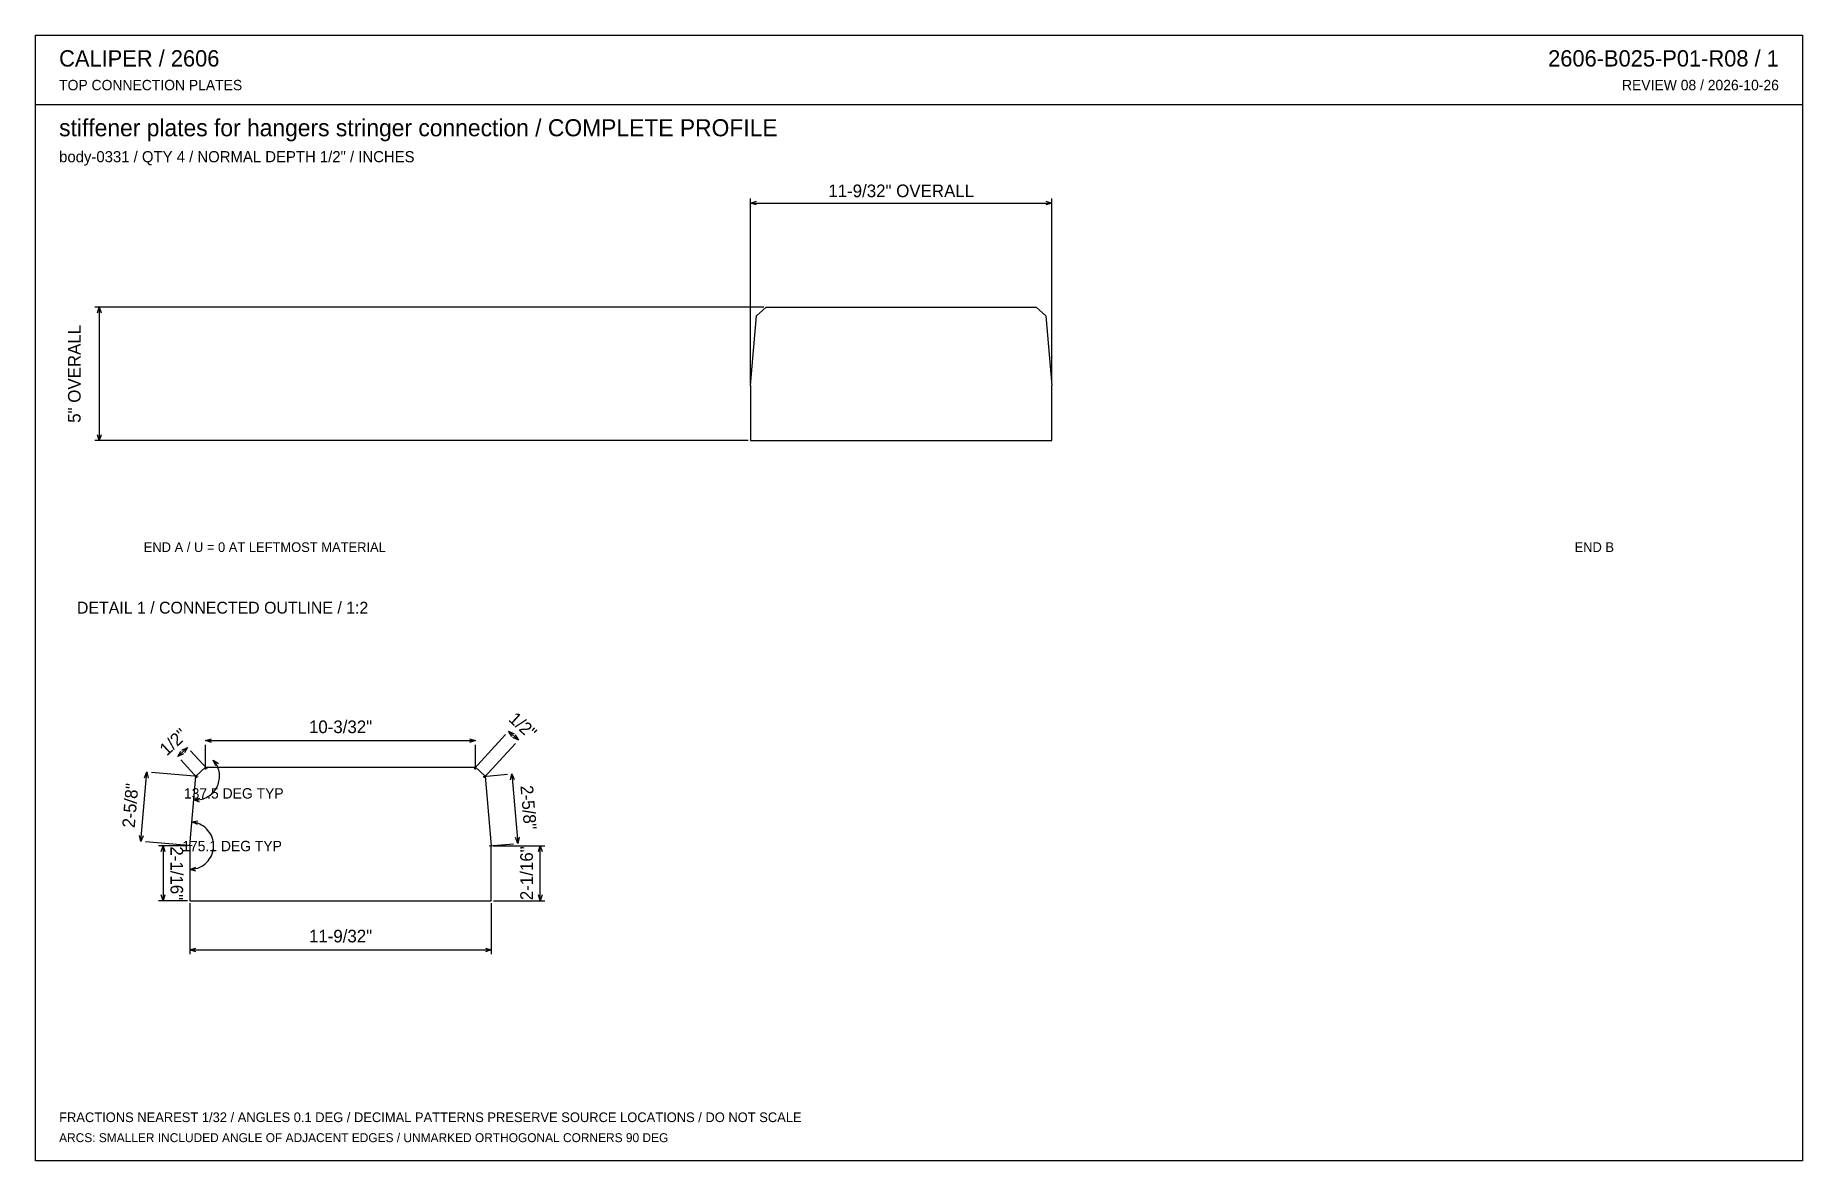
# Model space of a CAD drawing. Header units: inches. Extents: x 0.5 to 33.5, y 0.5 to 21.5.
import ezdxf
from ezdxf.enums import TextEntityAlignment as Align

# ---------------------------------------------------------------- set-up
doc = ezdxf.new("R2010")
doc.units = ezdxf.units.IN
doc.header["$MEASUREMENT"] = 0

msp = doc.modelspace()

# ---------------------------------------------------------------- linework, layer by layer
at = {"layer": 'ANNOTATION'}
for p, q in [((13.847, 15.019), (13.847, 18.472)), ((13.847, 18.389), (13.958, 18.424)), ((13.847, 18.389), (19.486, 18.389)), ((13.958, 18.354), (13.847, 18.389)), ((19.375, 18.424), (19.486, 18.389)), ((19.486, 18.389), (19.375, 18.354)), ((19.486, 15.019), (19.486, 18.472)), ((14.1, 16.444), (1.583, 16.444)), ((1.632, 16.333), (1.667, 16.444)), ((1.667, 16.444), (1.667, 13.944)), ((1.667, 16.444), (1.701, 16.333)), ((13.806, 13.944), (1.583, 13.944)), ((1.667, 13.944), (1.632, 14.056)), ((1.701, 14.056), (1.667, 13.944)), ((3.656, 8.333), (3.767, 8.368)), ((3.656, 8.333), (8.705, 8.333)), ((3.767, 8.299), (3.656, 8.333)), ((8.594, 8.368), (8.705, 8.333)), ((8.705, 8.333), (8.594, 8.299)), ((8.677, 7.803), (9.269, 8.447)), ((8.86, 7.635), (9.451, 8.28)), ((9.325, 8.509), (9.507, 8.341)), ((9.383, 8.408), (9.325, 8.509)), ((9.325, 8.509), (9.43, 8.459)), ((9.507, 8.341), (9.402, 8.391)), ((9.449, 8.442), (9.507, 8.341)), ((3.135, 8.034), (3.318, 8.202)), ((3.135, 8.034), (3.194, 8.135)), ((3.241, 8.084), (3.135, 8.034)), ((3.502, 7.635), (3.192, 7.973)), ((3.212, 8.152), (3.318, 8.202)), ((3.318, 8.202), (3.259, 8.101)), ((3.684, 7.803), (3.374, 8.14)), ((3.656, 7.792), (3.656, 8.25)), ((3.821, 7.943), (3.801, 7.966)), ((3.847, 7.859), (3.801, 7.966)), ((3.801, 7.966), (3.9, 7.905)), ((3.839, 7.919), (3.821, 7.943)), ((8.705, 7.792), (8.705, 8.25)), ((2.448, 6.445), (2.56, 7.745)), ((2.516, 7.637), (2.56, 7.745)), ((2.56, 7.745), (2.585, 7.631)), ((3.515, 7.662), (2.643, 7.738)), ((3.855, 7.893), (3.839, 7.919)), ((3.87, 7.867), (3.855, 7.893)), ((3.883, 7.839), (3.87, 7.867)), ((3.894, 7.81), (3.883, 7.839)), ((3.903, 7.781), (3.894, 7.81)), ((3.91, 7.752), (3.903, 7.781)), ((3.914, 7.722), (3.91, 7.752)), ((3.913, 7.6), (3.916, 7.63)), ((3.917, 7.691), (3.914, 7.722)), ((3.916, 7.63), (3.918, 7.661)), ((3.918, 7.661), (3.917, 7.691)), ((8.846, 7.662), (9.303, 7.702)), ((9.361, 7.595), (9.386, 7.709)), ((9.386, 7.709), (9.498, 6.409)), ((9.386, 7.709), (9.43, 7.601)), ((3.672, 7.268), (3.698, 7.283)), ((3.698, 7.283), (3.724, 7.299)), ((3.724, 7.299), (3.749, 7.317)), ((3.749, 7.317), (3.772, 7.337)), ((3.772, 7.337), (3.794, 7.358)), ((3.794, 7.358), (3.814, 7.381)), ((3.814, 7.381), (3.833, 7.405)), ((3.833, 7.405), (3.85, 7.43)), ((3.85, 7.43), (3.865, 7.456)), ((3.865, 7.456), (3.879, 7.484)), ((3.879, 7.484), (3.89, 7.512)), ((3.89, 7.512), (3.9, 7.541)), ((3.9, 7.541), (3.907, 7.57)), ((3.907, 7.57), (3.913, 7.6)), ((3.435, 7.223), (3.548, 7.252)), ((3.435, 7.223), (3.466, 7.222)), ((3.544, 7.183), (3.435, 7.223)), ((3.466, 7.222), (3.496, 7.222)), ((3.496, 7.222), (3.526, 7.225)), ((3.526, 7.225), (3.557, 7.229)), ((3.557, 7.229), (3.586, 7.236)), ((3.586, 7.236), (3.615, 7.245)), ((3.615, 7.245), (3.644, 7.256)), ((3.644, 7.256), (3.672, 7.268)), ((3.399, 6.809), (3.514, 6.829)), ((3.438, 6.804), (3.399, 6.809)), ((3.505, 6.76), (3.399, 6.809)), ((3.476, 6.795), (3.438, 6.804)), ((3.513, 6.784), (3.476, 6.795)), ((3.549, 6.769), (3.513, 6.784)), ((3.583, 6.751), (3.549, 6.769)), ((3.616, 6.73), (3.583, 6.751)), ((3.647, 6.707), (3.616, 6.73)), ((3.675, 6.68), (3.647, 6.707)), ((3.701, 6.652), (3.675, 6.68)), ((3.725, 6.621), (3.701, 6.652)), ((3.746, 6.588), (3.725, 6.621)), ((2.448, 6.445), (2.423, 6.558)), ((2.492, 6.552), (2.448, 6.445)), ((3.403, 6.362), (2.531, 6.437)), ((3.32, 6.366), (2.778, 6.366)), ((2.827, 6.255), (2.861, 6.366)), ((2.861, 6.366), (2.861, 5.333)), ((2.861, 6.366), (2.896, 6.255)), ((3.764, 6.554), (3.746, 6.588)), ((3.779, 6.518), (3.764, 6.554)), ((3.79, 6.481), (3.779, 6.518)), ((3.799, 6.443), (3.79, 6.481)), ((3.791, 6.251), (3.799, 6.289)), ((3.804, 6.405), (3.799, 6.443)), ((3.799, 6.289), (3.804, 6.327)), ((3.806, 6.366), (3.804, 6.405)), ((3.804, 6.327), (3.806, 6.366)), ((8.958, 6.362), (9.415, 6.402)), ((9.042, 6.366), (10, 6.366)), ((9.498, 6.409), (9.454, 6.517)), ((9.523, 6.522), (9.498, 6.409)), ((9.882, 6.255), (9.917, 6.366)), ((9.917, 5.333), (9.917, 6.366)), ((9.917, 6.366), (9.951, 6.255)), ((3.361, 5.921), (3.471, 5.961)), ((3.513, 5.948), (3.549, 5.963)), ((3.549, 5.963), (3.584, 5.981)), ((3.584, 5.981), (3.616, 6.002)), ((3.616, 6.002), (3.647, 6.025)), ((3.647, 6.025), (3.676, 6.052)), ((3.676, 6.052), (3.702, 6.08)), ((3.702, 6.08), (3.725, 6.111)), ((3.725, 6.111), (3.746, 6.144)), ((3.746, 6.144), (3.764, 6.178)), ((3.764, 6.178), (3.779, 6.214)), ((3.779, 6.214), (3.791, 6.251)), ((3.361, 5.921), (3.4, 5.923)), ((3.474, 5.892), (3.361, 5.921)), ((3.4, 5.923), (3.438, 5.928)), ((3.438, 5.928), (3.476, 5.937)), ((3.476, 5.937), (3.513, 5.948)), ((3.32, 5.333), (2.778, 5.333)), ((2.861, 5.333), (2.827, 5.444)), ((2.896, 5.444), (2.861, 5.333)), ((3.361, 5.292), (3.361, 4.333)), ((9, 5.292), (9, 4.333)), ((9.042, 5.333), (10, 5.333)), ((9.917, 5.333), (9.882, 5.444)), ((9.951, 5.444), (9.917, 5.333)), ((3.361, 4.417), (3.472, 4.451)), ((3.361, 4.417), (9, 4.417)), ((3.472, 4.382), (3.361, 4.417)), ((8.889, 4.451), (9, 4.417)), ((9, 4.417), (8.889, 4.382))]:
    msp.add_line(p, q, dxfattribs=at)
at = {"layer": 'OUTLINE'}
for p, q in [((0.472, 21.528), (33.528, 21.528)), ((0.472, 0.472), (0.472, 21.528)), ((33.528, 21.528), (33.528, 0.472)), ((0.472, 20.236), (33.528, 20.236)), ((13.847, 14.977), (13.96, 16.277)), ((13.96, 16.277), (14.142, 16.444)), ((14.142, 16.444), (19.191, 16.444)), ((19.191, 16.444), (19.374, 16.277)), ((19.374, 16.277), (19.486, 14.977)), ((13.847, 14.977), (13.847, 13.944)), ((19.486, 13.944), (19.486, 14.977)), ((13.847, 13.944), (19.486, 13.944)), ((3.361, 6.366), (3.473, 7.666)), ((3.473, 7.666), (3.656, 7.833)), ((3.656, 7.833), (8.705, 7.833)), ((8.705, 7.833), (8.888, 7.666)), ((8.888, 7.666), (9, 6.366)), ((3.361, 6.366), (3.361, 5.333)), ((9, 5.333), (9, 6.366)), ((3.361, 5.333), (9, 5.333)), ((33.528, 0.472), (0.472, 0.472))]:
    msp.add_line(p, q, dxfattribs=at)

# ---------------------------------------------------------------- texts
at = {"layer": 'ANNOTATION'}
for s, height, p in [('CALIPER / 2606', 0.30556, (0.917, 20.944)), ('TOP CONNECTION PLATES', 0.19444, (0.917, 20.5)), ('stiffener plates for hangers stringer connection / COMPLETE PROFILE', 0.31944, (0.917, 19.639)), ('body-0331 / QTY 4 / NORMAL DEPTH 1/2" / INCHES', 0.20833, (0.917, 19.153)), ('END A / U = 0 AT LEFTMOST MATERIAL', 0.18056, (2.5, 11.861)), ('DETAIL 1 / CONNECTED OUTLINE / 1:2', 0.22222, (1.25, 10.708)), ('FRACTIONS NEAREST 1/32 / ANGLES 0.1 DEG / DECIMAL PATTERNS PRESERVE SOURCE LOCATIONS / DO NOT SCALE', 0.18056, (0.917, 1.194)), ('ARCS: SMALLER INCLUDED ANGLE OF ADJACENT EDGES / UNMARKED ORTHOGONAL CORNERS 90 DEG', 0.16667, (0.917, 0.819))]:
    msp.add_text(s, height=height, dxfattribs=at).set_placement(p)
for s, height, p in [('2606-B025-P01-R08 / 1', 0.30556, (33.083, 20.944)), ('REVIEW 08 / 2026-10-26', 0.19444, (33.083, 20.5)), ('END B', 0.1806, (30, 11.861))]:
    msp.add_text(s, height=height, dxfattribs=at).set_placement(p, align=Align.RIGHT)
for s, height, p in [('11-9/32" OVERALL', 0.23611, (16.667, 18.5)), ('10-3/32"', 0.2361, (6.181, 8.472)), ('137.5 DEG TYP', 0.19444, (4.184, 7.247)), ('175.1 DEG TYP', 0.19444, (4.152, 6.262)), ('11-9/32"', 0.2361, (6.181, 4.556))]:
    msp.add_text(s, height=height, dxfattribs=at).set_placement(p, align=Align.CENTER)
for s, rotation, p in [('5" OVERALL', 90, (1.319, 15.194)), ('1/2"', -42.5345, (9.51, 8.527)), ('1/2"', 42.5345, (3.133, 8.22)), ('2-5/8"', 85.069, (2.366, 7.107)), ('2-5/8"', -85.069, (9.58, 7.071)), ('2-1/16"', -90, (3, 5.85)), ('2-1/16"', 90, (9.778, 5.85))]:
    msp.add_text(s, height=0.2361, rotation=rotation, dxfattribs=at).set_placement(p, align=Align.CENTER)

doc.saveas('drawing.dxf')
